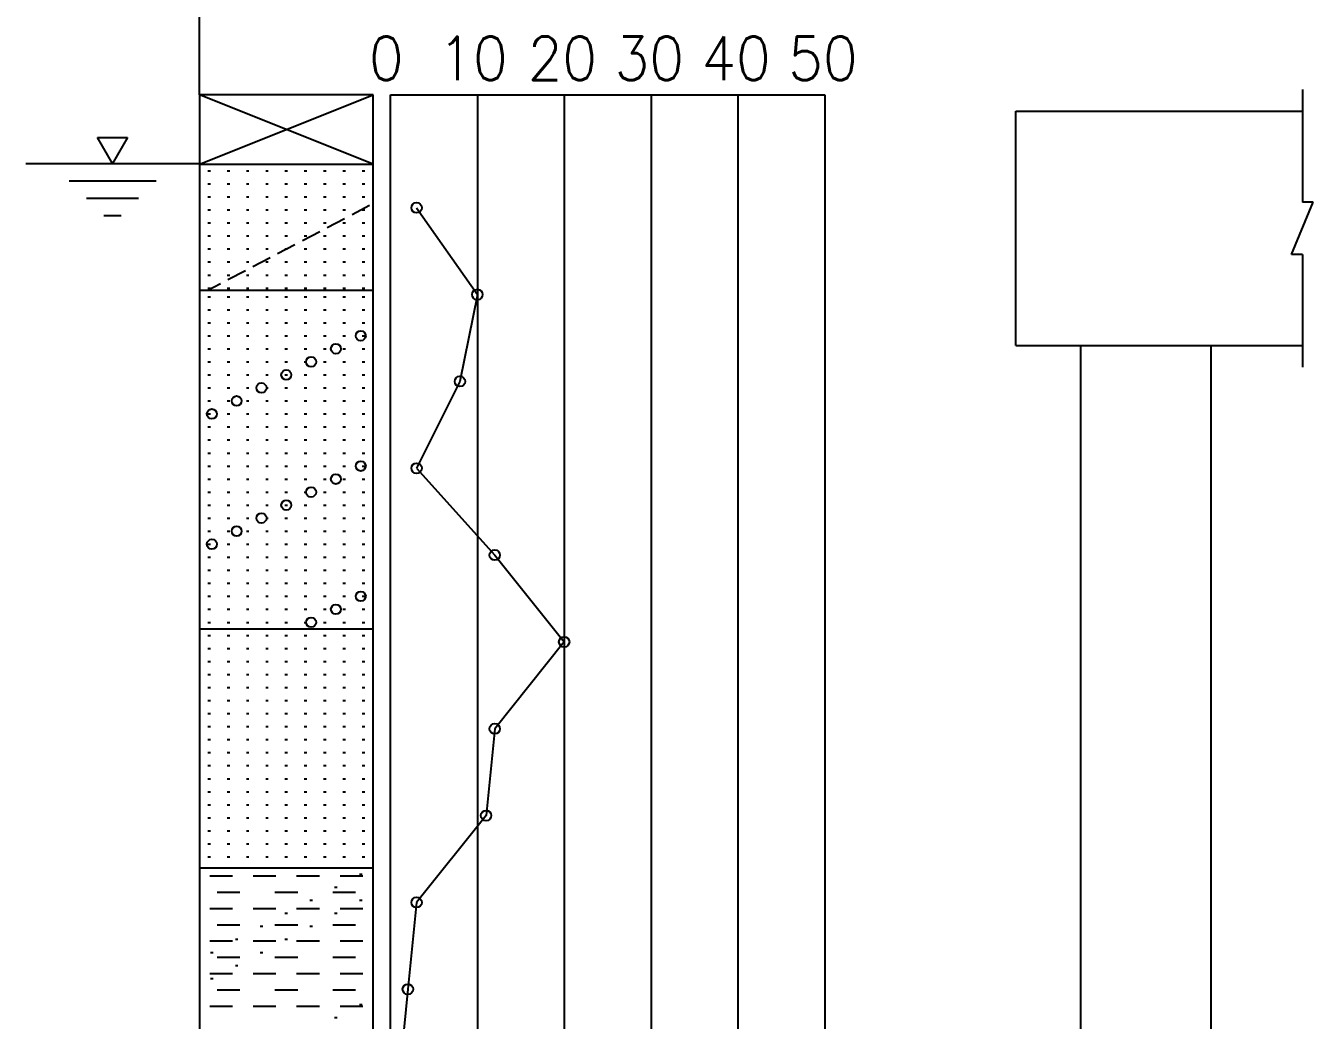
# Model space of a CAD drawing. Extents: x -39050 to 40050, y -28401 to 28401.
# Drawn here: x 27999 to 33929, y 10724 to 15305 of the extents above; entities that cross this region are included whole.
import ezdxf
from ezdxf.enums import TextEntityAlignment as Align

# ---------------------------------------------------------------- set-up
doc = ezdxf.new("R2010")
doc.units = 0
doc.header["$LTSCALE"] = 0.2
doc.header["$MEASUREMENT"] = 0
doc.layers.add('LAYER0048', color=7, linetype='Continuous')
doc.layers.add('LAYER0052', color=7, linetype='Continuous')
doc.styles.get("Standard").update_dxf_attribs({"font": 'romans.shx', "width": 0.8, "bigfont": 'bigfont.shx'})

# ---------------------------------------------------------------- blocks, each defined once
blk = doc.blocks.new('GROUP_7')
at = {"layer": 'LAYER0048', "color": 7, "linetype": 'Continuous'}
for p, q in [((33879.4, 15011.2), (33879.4, 14491.2)), ((33829.4, 14251.2), (33929.4, 14491.2)), ((33929.4, 14491.2), (33879.4, 14491.2)), ((33879.4, 14251.2), (33829.4, 14251.2)), ((33879.4, 14251.2), (33879.4, 13731.2))]:
    blk.add_line(p, q, dxfattribs=at)

msp = doc.modelspace()

# ---------------------------------------------------------------- linework, layer by layer
at = {"layer": 'LAYER0048', "color": 7, "linetype": 'Continuous'}
for p, q in [((32559.4, 13831.2), (32559.4, 14911.2)), ((32559.4, 14911.2), (33879.4, 14911.2)), ((32559.4, 13831.2), (33879.4, 13831.2)), ((32859.4, 31.2), (32859.4, 13831.2)), ((33459.4, 31.2), (33459.4, 13831.2))]:
    msp.add_line(p, q, dxfattribs=at)
at = {"layer": 'LAYER0052', "color": 2, "linetype": 'Continuous'}
for p, q in [((28799.4, 14986.4), (28799.4, 15786.4)), ((30079.4, 14986.4), (30079.4, -1585.6)), ((30479.4, 14986.4), (30479.4, -1585.6)), ((30879.4, 14986.4), (30879.4, -1585.6)), ((31279.4, 14986.4), (31279.4, -1585.6)), ((28330.1, 14790.4), (28468.7, 14790.4)), ((28399.4, 14670.4), (28330.1, 14790.4)), ((28468.7, 14790.4), (28399.4, 14670.4)), ((27999.4, 14670.4), (28799.4, 14670.4)), ((28199.4, 14590), (28599.4, 14590)), ((28279.4, 14510), (28519.4, 14510)), ((28359.4, 14430), (28439.4, 14430))]:
    msp.add_line(p, q, dxfattribs=at)
at = {"layer": 'LAYER0052', "color": 7, "linetype": 'Continuous'}
for p, q in [((29599.4, 14666.4), (28799.4, 14986.4)), ((28799.4, 14666.4), (29599.4, 14986.4)), ((28799.4, 14666.4), (29599.4, 14666.4)), ((28837.9, 14636.4), (28849.9, 14636.4)), ((28843.9, 14633.4), (28843.9, 14639.4)), ((28926.8, 14636.4), (28938.8, 14636.4)), ((28932.8, 14633.4), (28932.8, 14639.4)), ((29015.6, 14636.4), (29027.6, 14636.4)), ((29021.6, 14633.4), (29021.6, 14639.4)), ((29104.5, 14636.4), (29116.5, 14636.4)), ((29110.5, 14633.4), (29110.5, 14639.4)), ((29193.4, 14636.4), (29205.4, 14636.4)), ((29199.4, 14633.4), (29199.4, 14639.4)), ((29282.3, 14636.4), (29294.3, 14636.4)), ((29288.3, 14633.4), (29288.3, 14639.4)), ((29371.2, 14636.4), (29383.2, 14636.4)), ((29377.2, 14633.4), (29377.2, 14639.4)), ((29460.1, 14636.4), (29472.1, 14636.4)), ((29466.1, 14633.4), (29466.1, 14639.4)), ((29549, 14636.4), (29561, 14636.4)), ((29555, 14633.4), (29555, 14639.4)), ((28837.9, 14576.4), (28849.9, 14576.4)), ((28843.9, 14573.4), (28843.9, 14579.4)), ((28926.8, 14576.4), (28938.8, 14576.4)), ((28932.8, 14573.4), (28932.8, 14579.4)), ((29015.6, 14576.4), (29027.6, 14576.4)), ((29021.6, 14573.4), (29021.6, 14579.4)), ((29104.5, 14576.4), (29116.5, 14576.4)), ((29110.5, 14573.4), (29110.5, 14579.4)), ((29193.4, 14576.4), (29205.4, 14576.4)), ((29199.4, 14573.4), (29199.4, 14579.4)), ((29282.3, 14576.4), (29294.3, 14576.4)), ((29288.3, 14573.4), (29288.3, 14579.4)), ((29371.2, 14576.4), (29383.2, 14576.4)), ((29377.2, 14573.4), (29377.2, 14579.4)), ((29460.1, 14576.4), (29472.1, 14576.4)), ((29466.1, 14573.4), (29466.1, 14579.4)), ((29549, 14576.4), (29561, 14576.4)), ((29555, 14573.4), (29555, 14579.4)), ((28837.9, 14516.4), (28849.9, 14516.4)), ((28843.9, 14513.4), (28843.9, 14519.4)), ((28926.8, 14516.4), (28938.8, 14516.4)), ((28932.8, 14513.4), (28932.8, 14519.4)), ((29015.6, 14516.4), (29027.6, 14516.4)), ((29021.6, 14513.4), (29021.6, 14519.4)), ((29104.5, 14516.4), (29116.5, 14516.4)), ((29110.5, 14513.4), (29110.5, 14519.4)), ((29193.4, 14516.4), (29205.4, 14516.4)), ((29199.4, 14513.4), (29199.4, 14519.4)), ((29282.3, 14516.4), (29294.3, 14516.4)), ((29288.3, 14513.4), (29288.3, 14519.4)), ((29371.2, 14516.4), (29383.2, 14516.4)), ((29377.2, 14513.4), (29377.2, 14519.4)), ((29460.1, 14516.4), (29472.1, 14516.4)), ((29466.1, 14513.4), (29466.1, 14519.4)), ((29502.3, 14435.4), (29582.3, 14477.4)), ((29549, 14516.4), (29561, 14516.4)), ((29555, 14513.4), (29555, 14519.4)), ((28837.9, 14456.4), (28849.9, 14456.4)), ((28843.9, 14453.4), (28843.9, 14459.4)), ((28926.8, 14456.4), (28938.8, 14456.4)), ((28932.8, 14453.4), (28932.8, 14459.4)), ((29015.6, 14456.4), (29027.6, 14456.4)), ((29021.6, 14453.4), (29021.6, 14459.4)), ((29104.5, 14456.4), (29116.5, 14456.4)), ((29110.5, 14453.4), (29110.5, 14459.4)), ((29193.4, 14456.4), (29205.4, 14456.4)), ((29199.4, 14453.4), (29199.4, 14459.4)), ((29282.3, 14456.4), (29294.3, 14456.4)), ((29288.3, 14453.4), (29288.3, 14459.4)), ((29371.2, 14456.4), (29383.2, 14456.4)), ((29377.2, 14453.4), (29377.2, 14459.4)), ((29388, 14375.4), (29468, 14417.4)), ((29460.1, 14456.4), (29472.1, 14456.4)), ((29466.1, 14453.4), (29466.1, 14459.4)), ((29549, 14456.4), (29561, 14456.4)), ((29555, 14453.4), (29555, 14459.4)), ((28837.9, 14396.4), (28849.9, 14396.4)), ((28843.9, 14393.4), (28843.9, 14399.4)), ((28926.8, 14396.4), (28938.8, 14396.4)), ((28932.8, 14393.4), (28932.8, 14399.4)), ((29015.6, 14396.4), (29027.6, 14396.4)), ((29021.6, 14393.4), (29021.6, 14399.4)), ((29104.5, 14396.4), (29116.5, 14396.4)), ((29110.5, 14393.4), (29110.5, 14399.4)), ((29193.4, 14396.4), (29205.4, 14396.4)), ((29199.4, 14393.4), (29199.4, 14399.4)), ((29273.7, 14315.4), (29353.7, 14357.4)), ((29282.3, 14396.4), (29294.3, 14396.4)), ((29288.3, 14393.4), (29288.3, 14399.4)), ((29371.2, 14396.4), (29383.2, 14396.4)), ((29377.2, 14393.4), (29377.2, 14399.4)), ((29460.1, 14396.4), (29472.1, 14396.4)), ((29466.1, 14393.4), (29466.1, 14399.4)), ((29549, 14396.4), (29561, 14396.4)), ((29555, 14393.4), (29555, 14399.4)), ((28837.9, 14336.4), (28849.9, 14336.4)), ((28843.9, 14333.4), (28843.9, 14339.4)), ((28926.8, 14336.4), (28938.8, 14336.4)), ((28932.8, 14333.4), (28932.8, 14339.4)), ((29015.6, 14336.4), (29027.6, 14336.4)), ((29021.6, 14333.4), (29021.6, 14339.4)), ((29104.5, 14336.4), (29116.5, 14336.4)), ((29110.5, 14333.4), (29110.5, 14339.4)), ((29159.4, 14255.4), (29239.4, 14297.4)), ((29193.4, 14336.4), (29205.4, 14336.4)), ((29199.4, 14333.4), (29199.4, 14339.4)), ((29282.3, 14336.4), (29294.3, 14336.4)), ((29288.3, 14333.4), (29288.3, 14339.4)), ((29371.2, 14336.4), (29383.2, 14336.4)), ((29377.2, 14333.4), (29377.2, 14339.4)), ((29460.1, 14336.4), (29472.1, 14336.4)), ((29466.1, 14333.4), (29466.1, 14339.4)), ((29549, 14336.4), (29561, 14336.4)), ((29555, 14333.4), (29555, 14339.4)), ((28837.9, 14276.4), (28849.9, 14276.4)), ((28843.9, 14273.4), (28843.9, 14279.4)), ((28926.8, 14276.4), (28938.8, 14276.4)), ((28932.8, 14273.4), (28932.8, 14279.4)), ((29015.6, 14276.4), (29027.6, 14276.4)), ((29021.6, 14273.4), (29021.6, 14279.4)), ((29045.1, 14195.4), (29125.1, 14237.4)), ((29104.5, 14276.4), (29116.5, 14276.4)), ((29110.5, 14273.4), (29110.5, 14279.4)), ((29193.4, 14276.4), (29205.4, 14276.4)), ((29199.4, 14273.4), (29199.4, 14279.4)), ((29282.3, 14276.4), (29294.3, 14276.4)), ((29288.3, 14273.4), (29288.3, 14279.4)), ((29371.2, 14276.4), (29383.2, 14276.4)), ((29377.2, 14273.4), (29377.2, 14279.4)), ((29460.1, 14276.4), (29472.1, 14276.4)), ((29466.1, 14273.4), (29466.1, 14279.4)), ((29549, 14276.4), (29561, 14276.4)), ((29555, 14273.4), (29555, 14279.4)), ((28837.9, 14216.4), (28849.9, 14216.4)), ((28843.9, 14213.4), (28843.9, 14219.4)), ((28926.8, 14216.4), (28938.8, 14216.4)), ((28930.8, 14135.4), (29010.8, 14177.4)), ((28932.8, 14213.4), (28932.8, 14219.4)), ((29015.6, 14216.4), (29027.6, 14216.4)), ((29021.6, 14213.4), (29021.6, 14219.4)), ((29104.5, 14216.4), (29116.5, 14216.4)), ((29110.5, 14213.4), (29110.5, 14219.4)), ((29193.4, 14216.4), (29205.4, 14216.4)), ((29199.4, 14213.4), (29199.4, 14219.4)), ((29282.3, 14216.4), (29294.3, 14216.4)), ((29288.3, 14213.4), (29288.3, 14219.4)), ((29371.2, 14216.4), (29383.2, 14216.4)), ((29377.2, 14213.4), (29377.2, 14219.4)), ((29460.1, 14216.4), (29472.1, 14216.4)), ((29466.1, 14213.4), (29466.1, 14219.4)), ((29549, 14216.4), (29561, 14216.4)), ((29555, 14213.4), (29555, 14219.4)), ((28837.5, 14086.4), (28896.6, 14117.4)), ((28837.9, 14156.4), (28849.9, 14156.4)), ((28843.9, 14153.4), (28843.9, 14159.4)), ((28926.8, 14156.4), (28938.8, 14156.4)), ((28932.8, 14153.4), (28932.8, 14159.4)), ((29015.6, 14156.4), (29027.6, 14156.4)), ((29021.6, 14153.4), (29021.6, 14159.4)), ((29104.5, 14156.4), (29116.5, 14156.4)), ((29110.5, 14153.4), (29110.5, 14159.4)), ((29193.4, 14156.4), (29205.4, 14156.4)), ((29199.4, 14153.4), (29199.4, 14159.4)), ((29282.3, 14156.4), (29294.3, 14156.4)), ((29288.3, 14153.4), (29288.3, 14159.4)), ((29371.2, 14156.4), (29383.2, 14156.4)), ((29377.2, 14153.4), (29377.2, 14159.4)), ((29460.1, 14156.4), (29472.1, 14156.4)), ((29466.1, 14153.4), (29466.1, 14159.4)), ((29549, 14156.4), (29561, 14156.4)), ((29555, 14153.4), (29555, 14159.4)), ((28799.4, 14086.4), (29599.4, 14086.4)), ((28837.9, 14096.4), (28849.9, 14096.4)), ((28837.9, 14056.4), (28849.9, 14056.4)), ((28843.9, 14093.4), (28843.9, 14099.4)), ((28843.9, 14053.4), (28843.9, 14059.4)), ((28926.8, 14096.4), (28938.8, 14096.4)), ((28926.8, 14056.4), (28938.8, 14056.4)), ((28932.8, 14093.4), (28932.8, 14099.4)), ((28932.8, 14053.4), (28932.8, 14059.4)), ((29015.6, 14096.4), (29027.6, 14096.4)), ((29015.6, 14056.4), (29027.6, 14056.4)), ((29021.6, 14093.4), (29021.6, 14099.4)), ((29021.6, 14053.4), (29021.6, 14059.4)), ((29104.5, 14096.4), (29116.5, 14096.4)), ((29104.5, 14056.4), (29116.5, 14056.4)), ((29110.5, 14093.4), (29110.5, 14099.4)), ((29110.5, 14053.4), (29110.5, 14059.4)), ((29193.4, 14096.4), (29205.4, 14096.4)), ((29193.4, 14056.4), (29205.4, 14056.4)), ((29199.4, 14093.4), (29199.4, 14099.4)), ((29199.4, 14053.4), (29199.4, 14059.4)), ((29282.3, 14096.4), (29294.3, 14096.4)), ((29282.3, 14056.4), (29294.3, 14056.4)), ((29288.3, 14093.4), (29288.3, 14099.4)), ((29288.3, 14053.4), (29288.3, 14059.4)), ((29371.2, 14096.4), (29383.2, 14096.4)), ((29371.2, 14056.4), (29383.2, 14056.4)), ((29377.2, 14093.4), (29377.2, 14099.4)), ((29377.2, 14053.4), (29377.2, 14059.4)), ((29460.1, 14096.4), (29472.1, 14096.4)), ((29460.1, 14056.4), (29472.1, 14056.4)), ((29466.1, 14093.4), (29466.1, 14099.4)), ((29466.1, 14053.4), (29466.1, 14059.4)), ((29549, 14096.4), (29561, 14096.4)), ((29549, 14056.4), (29561, 14056.4)), ((29555, 14093.4), (29555, 14099.4)), ((29555, 14053.4), (29555, 14059.4)), ((28837.9, 13996.4), (28849.9, 13996.4)), ((28843.9, 13993.4), (28843.9, 13999.4)), ((28926.8, 13996.4), (28938.8, 13996.4)), ((28932.8, 13993.4), (28932.8, 13999.4)), ((29015.6, 13996.4), (29027.6, 13996.4)), ((29021.6, 13993.4), (29021.6, 13999.4)), ((29104.5, 13996.4), (29116.5, 13996.4)), ((29110.5, 13993.4), (29110.5, 13999.4)), ((29193.4, 13996.4), (29205.4, 13996.4)), ((29199.4, 13993.4), (29199.4, 13999.4)), ((29282.3, 13996.4), (29294.3, 13996.4)), ((29288.3, 13993.4), (29288.3, 13999.4)), ((29371.2, 13996.4), (29383.2, 13996.4)), ((29377.2, 13993.4), (29377.2, 13999.4)), ((29460.1, 13996.4), (29472.1, 13996.4)), ((29466.1, 13993.4), (29466.1, 13999.4)), ((29549, 13996.4), (29561, 13996.4)), ((29555, 13993.4), (29555, 13999.4)), ((28837.9, 13936.4), (28849.9, 13936.4)), ((28843.9, 13933.4), (28843.9, 13939.4)), ((28926.8, 13936.4), (28938.8, 13936.4)), ((28932.8, 13933.4), (28932.8, 13939.4)), ((29015.6, 13936.4), (29027.6, 13936.4)), ((29021.6, 13933.4), (29021.6, 13939.4)), ((29104.5, 13936.4), (29116.5, 13936.4)), ((29110.5, 13933.4), (29110.5, 13939.4)), ((29193.4, 13936.4), (29205.4, 13936.4)), ((29199.4, 13933.4), (29199.4, 13939.4)), ((29282.3, 13936.4), (29294.3, 13936.4)), ((29288.3, 13933.4), (29288.3, 13939.4)), ((29371.2, 13936.4), (29383.2, 13936.4)), ((29377.2, 13933.4), (29377.2, 13939.4)), ((29460.1, 13936.4), (29472.1, 13936.4)), ((29466.1, 13933.4), (29466.1, 13939.4)), ((29549, 13936.4), (29561, 13936.4)), ((29555, 13933.4), (29555, 13939.4)), ((28837.9, 13876.4), (28849.9, 13876.4)), ((28843.9, 13873.4), (28843.9, 13879.4)), ((28926.8, 13876.4), (28938.8, 13876.4)), ((28932.8, 13873.4), (28932.8, 13879.4)), ((29015.6, 13876.4), (29027.6, 13876.4)), ((29021.6, 13873.4), (29021.6, 13879.4)), ((29104.5, 13876.4), (29116.5, 13876.4)), ((29110.5, 13873.4), (29110.5, 13879.4)), ((29193.4, 13876.4), (29205.4, 13876.4)), ((29199.4, 13873.4), (29199.4, 13879.4)), ((29282.3, 13876.4), (29294.3, 13876.4)), ((29288.3, 13873.4), (29288.3, 13879.4)), ((29371.2, 13876.4), (29383.2, 13876.4)), ((29377.2, 13873.4), (29377.2, 13879.4)), ((29460.1, 13876.4), (29472.1, 13876.4)), ((29466.1, 13873.4), (29466.1, 13879.4)), ((29549, 13876.4), (29561, 13876.4)), ((29555, 13873.4), (29555, 13879.4)), ((28843.9, 13813.4), (28843.9, 13819.4)), ((28932.8, 13813.4), (28932.8, 13819.4)), ((29021.6, 13813.4), (29021.6, 13819.4)), ((29110.5, 13813.4), (29110.5, 13819.4)), ((29199.4, 13813.4), (29199.4, 13819.4)), ((29288.3, 13813.4), (29288.3, 13819.4)), ((29377.2, 13813.4), (29377.2, 13819.4)), ((29466.1, 13813.4), (29466.1, 13819.4)), ((29555, 13813.4), (29555, 13819.4)), ((28837.9, 13816.4), (28849.9, 13816.4)), ((28843.9, 13753.4), (28843.9, 13759.4)), ((28926.8, 13816.4), (28938.8, 13816.4)), ((28932.8, 13753.4), (28932.8, 13759.4)), ((29015.6, 13816.4), (29027.6, 13816.4)), ((29021.6, 13753.4), (29021.6, 13759.4)), ((29104.5, 13816.4), (29116.5, 13816.4)), ((29110.5, 13753.4), (29110.5, 13759.4)), ((29193.4, 13816.4), (29205.4, 13816.4)), ((29199.4, 13753.4), (29199.4, 13759.4)), ((29282.3, 13816.4), (29294.3, 13816.4)), ((29288.3, 13753.4), (29288.3, 13759.4)), ((29371.2, 13816.4), (29383.2, 13816.4)), ((29377.2, 13753.4), (29377.2, 13759.4)), ((29460.1, 13816.4), (29472.1, 13816.4)), ((29466.1, 13753.4), (29466.1, 13759.4)), ((29549, 13816.4), (29561, 13816.4)), ((29555, 13753.4), (29555, 13759.4)), ((28837.9, 13756.4), (28849.9, 13756.4)), ((28843.9, 13693.4), (28843.9, 13699.4)), ((28926.8, 13756.4), (28938.8, 13756.4)), ((28932.8, 13693.4), (28932.8, 13699.4)), ((29015.6, 13756.4), (29027.6, 13756.4)), ((29021.6, 13693.4), (29021.6, 13699.4)), ((29104.5, 13756.4), (29116.5, 13756.4)), ((29110.5, 13693.4), (29110.5, 13699.4)), ((29193.4, 13756.4), (29205.4, 13756.4)), ((29199.4, 13693.4), (29199.4, 13699.4)), ((29282.3, 13756.4), (29294.3, 13756.4)), ((29288.3, 13693.4), (29288.3, 13699.4)), ((29371.2, 13756.4), (29383.2, 13756.4)), ((29377.2, 13693.4), (29377.2, 13699.4)), ((29460.1, 13756.4), (29472.1, 13756.4)), ((29466.1, 13693.4), (29466.1, 13699.4)), ((29549, 13756.4), (29561, 13756.4)), ((29555, 13693.4), (29555, 13699.4)), ((28837.9, 13696.4), (28849.9, 13696.4)), ((28843.9, 13633.4), (28843.9, 13639.4)), ((28926.8, 13696.4), (28938.8, 13696.4)), ((28932.8, 13633.4), (28932.8, 13639.4)), ((29015.6, 13696.4), (29027.6, 13696.4)), ((29021.6, 13633.4), (29021.6, 13639.4)), ((29104.5, 13696.4), (29116.5, 13696.4)), ((29110.5, 13633.4), (29110.5, 13639.4)), ((29193.4, 13696.4), (29205.4, 13696.4)), ((29199.4, 13633.4), (29199.4, 13639.4)), ((29282.3, 13696.4), (29294.3, 13696.4)), ((29288.3, 13633.4), (29288.3, 13639.4)), ((29371.2, 13696.4), (29383.2, 13696.4)), ((29377.2, 13633.4), (29377.2, 13639.4)), ((29460.1, 13696.4), (29472.1, 13696.4)), ((29466.1, 13633.4), (29466.1, 13639.4)), ((29549, 13696.4), (29561, 13696.4)), ((29555, 13633.4), (29555, 13639.4)), ((28837.9, 13636.4), (28849.9, 13636.4)), ((28926.8, 13636.4), (28938.8, 13636.4)), ((29015.6, 13636.4), (29027.6, 13636.4)), ((29104.5, 13636.4), (29116.5, 13636.4)), ((29193.4, 13636.4), (29205.4, 13636.4)), ((29282.3, 13636.4), (29294.3, 13636.4)), ((29371.2, 13636.4), (29383.2, 13636.4)), ((29460.1, 13636.4), (29472.1, 13636.4)), ((29549, 13636.4), (29561, 13636.4)), ((28837.9, 13576.4), (28849.9, 13576.4)), ((28843.9, 13573.4), (28843.9, 13579.4)), ((28926.8, 13576.4), (28938.8, 13576.4)), ((28932.8, 13573.4), (28932.8, 13579.4)), ((29015.6, 13576.4), (29027.6, 13576.4)), ((29021.6, 13573.4), (29021.6, 13579.4)), ((29104.5, 13576.4), (29116.5, 13576.4)), ((29110.5, 13573.4), (29110.5, 13579.4)), ((29193.4, 13576.4), (29205.4, 13576.4)), ((29199.4, 13573.4), (29199.4, 13579.4)), ((29282.3, 13576.4), (29294.3, 13576.4)), ((29288.3, 13573.4), (29288.3, 13579.4)), ((29371.2, 13576.4), (29383.2, 13576.4)), ((29377.2, 13573.4), (29377.2, 13579.4)), ((29460.1, 13576.4), (29472.1, 13576.4)), ((29466.1, 13573.4), (29466.1, 13579.4)), ((29549, 13576.4), (29561, 13576.4)), ((29555, 13573.4), (29555, 13579.4)), ((28837.9, 13516.4), (28849.9, 13516.4)), ((28843.9, 13513.4), (28843.9, 13519.4)), ((28926.8, 13516.4), (28938.8, 13516.4)), ((28932.8, 13513.4), (28932.8, 13519.4)), ((29015.6, 13516.4), (29027.6, 13516.4)), ((29021.6, 13513.4), (29021.6, 13519.4)), ((29104.5, 13516.4), (29116.5, 13516.4)), ((29110.5, 13513.4), (29110.5, 13519.4)), ((29193.4, 13516.4), (29205.4, 13516.4)), ((29199.4, 13513.4), (29199.4, 13519.4)), ((29282.3, 13516.4), (29294.3, 13516.4)), ((29288.3, 13513.4), (29288.3, 13519.4)), ((29371.2, 13516.4), (29383.2, 13516.4)), ((29377.2, 13513.4), (29377.2, 13519.4)), ((29460.1, 13516.4), (29472.1, 13516.4)), ((29466.1, 13513.4), (29466.1, 13519.4)), ((29549, 13516.4), (29561, 13516.4)), ((29555, 13513.4), (29555, 13519.4)), ((28837.9, 13456.4), (28849.9, 13456.4)), ((28843.9, 13453.4), (28843.9, 13459.4)), ((28926.8, 13456.4), (28938.8, 13456.4)), ((28932.8, 13453.4), (28932.8, 13459.4)), ((29015.6, 13456.4), (29027.6, 13456.4)), ((29021.6, 13453.4), (29021.6, 13459.4)), ((29104.5, 13456.4), (29116.5, 13456.4)), ((29110.5, 13453.4), (29110.5, 13459.4)), ((29193.4, 13456.4), (29205.4, 13456.4)), ((29199.4, 13453.4), (29199.4, 13459.4)), ((29282.3, 13456.4), (29294.3, 13456.4)), ((29288.3, 13453.4), (29288.3, 13459.4)), ((29371.2, 13456.4), (29383.2, 13456.4)), ((29377.2, 13453.4), (29377.2, 13459.4)), ((29460.1, 13456.4), (29472.1, 13456.4)), ((29466.1, 13453.4), (29466.1, 13459.4)), ((29549, 13456.4), (29561, 13456.4)), ((29555, 13453.4), (29555, 13459.4)), ((28837.9, 13396.4), (28849.9, 13396.4)), ((28843.9, 13393.4), (28843.9, 13399.4)), ((28926.8, 13396.4), (28938.8, 13396.4)), ((28932.8, 13393.4), (28932.8, 13399.4)), ((29015.6, 13396.4), (29027.6, 13396.4)), ((29021.6, 13393.4), (29021.6, 13399.4)), ((29104.5, 13396.4), (29116.5, 13396.4)), ((29110.5, 13393.4), (29110.5, 13399.4)), ((29193.4, 13396.4), (29205.4, 13396.4)), ((29199.4, 13393.4), (29199.4, 13399.4)), ((29282.3, 13396.4), (29294.3, 13396.4)), ((29288.3, 13393.4), (29288.3, 13399.4)), ((29371.2, 13396.4), (29383.2, 13396.4)), ((29377.2, 13393.4), (29377.2, 13399.4)), ((29460.1, 13396.4), (29472.1, 13396.4)), ((29466.1, 13393.4), (29466.1, 13399.4)), ((29549, 13396.4), (29561, 13396.4)), ((29555, 13393.4), (29555, 13399.4)), ((28837.9, 13336.4), (28849.9, 13336.4)), ((28843.9, 13333.4), (28843.9, 13339.4)), ((28926.8, 13336.4), (28938.8, 13336.4)), ((28932.8, 13333.4), (28932.8, 13339.4)), ((29015.6, 13336.4), (29027.6, 13336.4)), ((29021.6, 13333.4), (29021.6, 13339.4)), ((29104.5, 13336.4), (29116.5, 13336.4)), ((29110.5, 13333.4), (29110.5, 13339.4)), ((29193.4, 13336.4), (29205.4, 13336.4)), ((29199.4, 13333.4), (29199.4, 13339.4)), ((29282.3, 13336.4), (29294.3, 13336.4)), ((29288.3, 13333.4), (29288.3, 13339.4)), ((29371.2, 13336.4), (29383.2, 13336.4)), ((29377.2, 13333.4), (29377.2, 13339.4)), ((29460.1, 13336.4), (29472.1, 13336.4)), ((29466.1, 13333.4), (29466.1, 13339.4)), ((29549, 13336.4), (29561, 13336.4)), ((29555, 13333.4), (29555, 13339.4)), ((28837.9, 13276.4), (28849.9, 13276.4)), ((28843.9, 13273.4), (28843.9, 13279.4)), ((28926.8, 13276.4), (28938.8, 13276.4)), ((28932.8, 13273.4), (28932.8, 13279.4)), ((29015.6, 13276.4), (29027.6, 13276.4)), ((29021.6, 13273.4), (29021.6, 13279.4)), ((29104.5, 13276.4), (29116.5, 13276.4)), ((29110.5, 13273.4), (29110.5, 13279.4)), ((29193.4, 13276.4), (29205.4, 13276.4)), ((29199.4, 13273.4), (29199.4, 13279.4)), ((29282.3, 13276.4), (29294.3, 13276.4)), ((29288.3, 13273.4), (29288.3, 13279.4)), ((29371.2, 13276.4), (29383.2, 13276.4)), ((29377.2, 13273.4), (29377.2, 13279.4)), ((29460.1, 13276.4), (29472.1, 13276.4)), ((29466.1, 13273.4), (29466.1, 13279.4)), ((29549, 13276.4), (29561, 13276.4)), ((29555, 13273.4), (29555, 13279.4)), ((28837.9, 13216.4), (28849.9, 13216.4)), ((28843.9, 13213.4), (28843.9, 13219.4)), ((28926.8, 13216.4), (28938.8, 13216.4)), ((28932.8, 13213.4), (28932.8, 13219.4)), ((29015.6, 13216.4), (29027.6, 13216.4)), ((29021.6, 13213.4), (29021.6, 13219.4)), ((29104.5, 13216.4), (29116.5, 13216.4)), ((29110.5, 13213.4), (29110.5, 13219.4)), ((29193.4, 13216.4), (29205.4, 13216.4)), ((29199.4, 13213.4), (29199.4, 13219.4)), ((29282.3, 13216.4), (29294.3, 13216.4)), ((29288.3, 13213.4), (29288.3, 13219.4)), ((29371.2, 13216.4), (29383.2, 13216.4)), ((29377.2, 13213.4), (29377.2, 13219.4)), ((29460.1, 13216.4), (29472.1, 13216.4)), ((29466.1, 13213.4), (29466.1, 13219.4)), ((29549, 13216.4), (29561, 13216.4)), ((29555, 13213.4), (29555, 13219.4)), ((28837.9, 13156.4), (28849.9, 13156.4)), ((28843.9, 13153.4), (28843.9, 13159.4)), ((28926.8, 13156.4), (28938.8, 13156.4)), ((28932.8, 13153.4), (28932.8, 13159.4)), ((29015.6, 13156.4), (29027.6, 13156.4)), ((29021.6, 13153.4), (29021.6, 13159.4)), ((29104.5, 13156.4), (29116.5, 13156.4)), ((29110.5, 13153.4), (29110.5, 13159.4)), ((29193.4, 13156.4), (29205.4, 13156.4)), ((29199.4, 13153.4), (29199.4, 13159.4)), ((29282.3, 13156.4), (29294.3, 13156.4)), ((29288.3, 13153.4), (29288.3, 13159.4)), ((29371.2, 13156.4), (29383.2, 13156.4)), ((29377.2, 13153.4), (29377.2, 13159.4)), ((29460.1, 13156.4), (29472.1, 13156.4)), ((29466.1, 13153.4), (29466.1, 13159.4)), ((29549, 13156.4), (29561, 13156.4)), ((29555, 13153.4), (29555, 13159.4)), ((28837.9, 13096.4), (28849.9, 13096.4)), ((28843.9, 13093.4), (28843.9, 13099.4)), ((28926.8, 13096.4), (28938.8, 13096.4)), ((28932.8, 13093.4), (28932.8, 13099.4)), ((29015.6, 13096.4), (29027.6, 13096.4)), ((29021.6, 13093.4), (29021.6, 13099.4)), ((29104.5, 13096.4), (29116.5, 13096.4)), ((29110.5, 13093.4), (29110.5, 13099.4)), ((29193.4, 13096.4), (29205.4, 13096.4)), ((29199.4, 13093.4), (29199.4, 13099.4)), ((29282.3, 13096.4), (29294.3, 13096.4)), ((29288.3, 13093.4), (29288.3, 13099.4)), ((29371.2, 13096.4), (29383.2, 13096.4)), ((29377.2, 13093.4), (29377.2, 13099.4)), ((29460.1, 13096.4), (29472.1, 13096.4)), ((29466.1, 13093.4), (29466.1, 13099.4)), ((29549, 13096.4), (29561, 13096.4)), ((29555, 13093.4), (29555, 13099.4)), ((28837.9, 13036.4), (28849.9, 13036.4)), ((28843.9, 13033.4), (28843.9, 13039.4)), ((28926.8, 13036.4), (28938.8, 13036.4)), ((28932.8, 13033.4), (28932.8, 13039.4)), ((29015.6, 13036.4), (29027.6, 13036.4)), ((29021.6, 13033.4), (29021.6, 13039.4)), ((29104.5, 13036.4), (29116.5, 13036.4)), ((29110.5, 13033.4), (29110.5, 13039.4)), ((29193.4, 13036.4), (29205.4, 13036.4)), ((29199.4, 13033.4), (29199.4, 13039.4)), ((29282.3, 13036.4), (29294.3, 13036.4)), ((29288.3, 13033.4), (29288.3, 13039.4)), ((29371.2, 13036.4), (29383.2, 13036.4)), ((29377.2, 13033.4), (29377.2, 13039.4)), ((29460.1, 13036.4), (29472.1, 13036.4)), ((29466.1, 13033.4), (29466.1, 13039.4)), ((29549, 13036.4), (29561, 13036.4)), ((29555, 13033.4), (29555, 13039.4)), ((28837.9, 12976.4), (28849.9, 12976.4)), ((28843.9, 12973.4), (28843.9, 12979.4)), ((28926.8, 12976.4), (28938.8, 12976.4)), ((28932.8, 12973.4), (28932.8, 12979.4)), ((29015.6, 12976.4), (29027.6, 12976.4)), ((29021.6, 12973.4), (29021.6, 12979.4)), ((29104.5, 12976.4), (29116.5, 12976.4)), ((29110.5, 12973.4), (29110.5, 12979.4)), ((29193.4, 12976.4), (29205.4, 12976.4)), ((29199.4, 12973.4), (29199.4, 12979.4)), ((29282.3, 12976.4), (29294.3, 12976.4)), ((29288.3, 12973.4), (29288.3, 12979.4)), ((29371.2, 12976.4), (29383.2, 12976.4)), ((29377.2, 12973.4), (29377.2, 12979.4)), ((29460.1, 12976.4), (29472.1, 12976.4)), ((29466.1, 12973.4), (29466.1, 12979.4)), ((29549, 12976.4), (29561, 12976.4)), ((29555, 12973.4), (29555, 12979.4)), ((28837.9, 12916.4), (28849.9, 12916.4)), ((28843.9, 12913.4), (28843.9, 12919.4)), ((28926.8, 12916.4), (28938.8, 12916.4)), ((28932.8, 12913.4), (28932.8, 12919.4)), ((29015.6, 12916.4), (29027.6, 12916.4)), ((29021.6, 12913.4), (29021.6, 12919.4)), ((29104.5, 12916.4), (29116.5, 12916.4)), ((29110.5, 12913.4), (29110.5, 12919.4)), ((29193.4, 12916.4), (29205.4, 12916.4)), ((29199.4, 12913.4), (29199.4, 12919.4)), ((29282.3, 12916.4), (29294.3, 12916.4)), ((29288.3, 12913.4), (29288.3, 12919.4)), ((29371.2, 12916.4), (29383.2, 12916.4)), ((29377.2, 12913.4), (29377.2, 12919.4)), ((29460.1, 12916.4), (29472.1, 12916.4)), ((29466.1, 12913.4), (29466.1, 12919.4)), ((29549, 12916.4), (29561, 12916.4)), ((29555, 12913.4), (29555, 12919.4)), ((28837.9, 12856.4), (28849.9, 12856.4)), ((28843.9, 12853.4), (28843.9, 12859.4)), ((28926.8, 12856.4), (28938.8, 12856.4)), ((28932.8, 12853.4), (28932.8, 12859.4)), ((29015.6, 12856.4), (29027.6, 12856.4)), ((29021.6, 12853.4), (29021.6, 12859.4)), ((29104.5, 12856.4), (29116.5, 12856.4)), ((29110.5, 12853.4), (29110.5, 12859.4)), ((29193.4, 12856.4), (29205.4, 12856.4)), ((29199.4, 12853.4), (29199.4, 12859.4)), ((29282.3, 12856.4), (29294.3, 12856.4)), ((29288.3, 12853.4), (29288.3, 12859.4)), ((29371.2, 12856.4), (29383.2, 12856.4)), ((29377.2, 12853.4), (29377.2, 12859.4)), ((29460.1, 12856.4), (29472.1, 12856.4)), ((29466.1, 12853.4), (29466.1, 12859.4)), ((29549, 12856.4), (29561, 12856.4)), ((29555, 12853.4), (29555, 12859.4)), ((28837.9, 12796.4), (28849.9, 12796.4)), ((28843.9, 12793.4), (28843.9, 12799.4)), ((28926.8, 12796.4), (28938.8, 12796.4)), ((28932.8, 12793.4), (28932.8, 12799.4)), ((29015.6, 12796.4), (29027.6, 12796.4)), ((29021.6, 12793.4), (29021.6, 12799.4)), ((29104.5, 12796.4), (29116.5, 12796.4)), ((29110.5, 12793.4), (29110.5, 12799.4)), ((29193.4, 12796.4), (29205.4, 12796.4)), ((29199.4, 12793.4), (29199.4, 12799.4)), ((29282.3, 12796.4), (29294.3, 12796.4)), ((29288.3, 12793.4), (29288.3, 12799.4)), ((29371.2, 12796.4), (29383.2, 12796.4)), ((29377.2, 12793.4), (29377.2, 12799.4)), ((29460.1, 12796.4), (29472.1, 12796.4)), ((29466.1, 12793.4), (29466.1, 12799.4)), ((29549, 12796.4), (29561, 12796.4)), ((29555, 12793.4), (29555, 12799.4)), ((28837.9, 12736.4), (28849.9, 12736.4)), ((28843.9, 12733.4), (28843.9, 12739.4)), ((28926.8, 12736.4), (28938.8, 12736.4)), ((28932.8, 12733.4), (28932.8, 12739.4)), ((29015.6, 12736.4), (29027.6, 12736.4)), ((29021.6, 12733.4), (29021.6, 12739.4)), ((29104.5, 12736.4), (29116.5, 12736.4)), ((29110.5, 12733.4), (29110.5, 12739.4)), ((29193.4, 12736.4), (29205.4, 12736.4)), ((29199.4, 12733.4), (29199.4, 12739.4)), ((29282.3, 12736.4), (29294.3, 12736.4)), ((29288.3, 12733.4), (29288.3, 12739.4)), ((29371.2, 12736.4), (29383.2, 12736.4)), ((29377.2, 12733.4), (29377.2, 12739.4)), ((29460.1, 12736.4), (29472.1, 12736.4)), ((29466.1, 12733.4), (29466.1, 12739.4)), ((29549, 12736.4), (29561, 12736.4)), ((29555, 12733.4), (29555, 12739.4)), ((28837.9, 12676.4), (28849.9, 12676.4)), ((28843.9, 12673.4), (28843.9, 12679.4)), ((28926.8, 12676.4), (28938.8, 12676.4)), ((28932.8, 12673.4), (28932.8, 12679.4)), ((29015.6, 12676.4), (29027.6, 12676.4)), ((29021.6, 12673.4), (29021.6, 12679.4)), ((29104.5, 12676.4), (29116.5, 12676.4)), ((29110.5, 12673.4), (29110.5, 12679.4)), ((29193.4, 12676.4), (29205.4, 12676.4)), ((29199.4, 12673.4), (29199.4, 12679.4)), ((29282.3, 12676.4), (29294.3, 12676.4)), ((29288.3, 12673.4), (29288.3, 12679.4)), ((29371.2, 12676.4), (29383.2, 12676.4)), ((29377.2, 12673.4), (29377.2, 12679.4)), ((29460.1, 12676.4), (29472.1, 12676.4)), ((29466.1, 12673.4), (29466.1, 12679.4)), ((29549, 12676.4), (29561, 12676.4)), ((29555, 12673.4), (29555, 12679.4)), ((28837.9, 12616.4), (28849.9, 12616.4)), ((28843.9, 12613.4), (28843.9, 12619.4)), ((28926.8, 12616.4), (28938.8, 12616.4)), ((28932.8, 12613.4), (28932.8, 12619.4)), ((29015.6, 12616.4), (29027.6, 12616.4)), ((29021.6, 12613.4), (29021.6, 12619.4)), ((29104.5, 12616.4), (29116.5, 12616.4)), ((29110.5, 12613.4), (29110.5, 12619.4)), ((29193.4, 12616.4), (29205.4, 12616.4)), ((29199.4, 12613.4), (29199.4, 12619.4)), ((29282.3, 12616.4), (29294.3, 12616.4)), ((29288.3, 12613.4), (29288.3, 12619.4)), ((29371.2, 12616.4), (29383.2, 12616.4)), ((29377.2, 12613.4), (29377.2, 12619.4)), ((29460.1, 12616.4), (29472.1, 12616.4)), ((29466.1, 12613.4), (29466.1, 12619.4)), ((29549, 12616.4), (29561, 12616.4)), ((29555, 12613.4), (29555, 12619.4)), ((28799.4, 12526.4), (29599.4, 12526.4)), ((28837.9, 12556.4), (28849.9, 12556.4)), ((28843.9, 12553.4), (28843.9, 12559.4)), ((28926.8, 12556.4), (28938.8, 12556.4)), ((28932.8, 12553.4), (28932.8, 12559.4)), ((29015.6, 12556.4), (29027.6, 12556.4)), ((29021.6, 12553.4), (29021.6, 12559.4)), ((29104.5, 12556.4), (29116.5, 12556.4)), ((29110.5, 12553.4), (29110.5, 12559.4)), ((29193.4, 12556.4), (29205.4, 12556.4)), ((29199.4, 12553.4), (29199.4, 12559.4)), ((29282.3, 12556.4), (29294.3, 12556.4)), ((29288.3, 12553.4), (29288.3, 12559.4)), ((29371.2, 12556.4), (29383.2, 12556.4)), ((29377.2, 12553.4), (29377.2, 12559.4)), ((29460.1, 12556.4), (29472.1, 12556.4)), ((29466.1, 12553.4), (29466.1, 12559.4)), ((29549, 12556.4), (29561, 12556.4)), ((29555, 12553.4), (29555, 12559.4)), ((28837.9, 12496.4), (28849.9, 12496.4)), ((28843.9, 12493.4), (28843.9, 12499.4)), ((28926.8, 12496.4), (28938.8, 12496.4)), ((28932.8, 12493.4), (28932.8, 12499.4)), ((29015.6, 12496.4), (29027.6, 12496.4)), ((29021.6, 12493.4), (29021.6, 12499.4)), ((29104.5, 12496.4), (29116.5, 12496.4)), ((29110.5, 12493.4), (29110.5, 12499.4)), ((29193.4, 12496.4), (29205.4, 12496.4)), ((29199.4, 12493.4), (29199.4, 12499.4)), ((29282.3, 12496.4), (29294.3, 12496.4)), ((29288.3, 12493.4), (29288.3, 12499.4)), ((29371.2, 12496.4), (29383.2, 12496.4)), ((29377.2, 12493.4), (29377.2, 12499.4)), ((29460.1, 12496.4), (29472.1, 12496.4)), ((29466.1, 12493.4), (29466.1, 12499.4)), ((29549, 12496.4), (29561, 12496.4)), ((29555, 12493.4), (29555, 12499.4)), ((28837.9, 12436.4), (28849.9, 12436.4)), ((28843.9, 12433.4), (28843.9, 12439.4)), ((28926.8, 12436.4), (28938.8, 12436.4)), ((28932.8, 12433.4), (28932.8, 12439.4)), ((29015.6, 12436.4), (29027.6, 12436.4)), ((29021.6, 12433.4), (29021.6, 12439.4)), ((29104.5, 12436.4), (29116.5, 12436.4)), ((29110.5, 12433.4), (29110.5, 12439.4)), ((29193.4, 12436.4), (29205.4, 12436.4)), ((29199.4, 12433.4), (29199.4, 12439.4)), ((29282.3, 12436.4), (29294.3, 12436.4)), ((29288.3, 12433.4), (29288.3, 12439.4)), ((29371.2, 12436.4), (29383.2, 12436.4)), ((29377.2, 12433.4), (29377.2, 12439.4)), ((29460.1, 12436.4), (29472.1, 12436.4)), ((29466.1, 12433.4), (29466.1, 12439.4)), ((29549, 12436.4), (29561, 12436.4)), ((29555, 12433.4), (29555, 12439.4)), ((28837.9, 12376.4), (28849.9, 12376.4)), ((28843.9, 12373.4), (28843.9, 12379.4)), ((28926.8, 12376.4), (28938.8, 12376.4)), ((28932.8, 12373.4), (28932.8, 12379.4)), ((29015.6, 12376.4), (29027.6, 12376.4)), ((29021.6, 12373.4), (29021.6, 12379.4)), ((29104.5, 12376.4), (29116.5, 12376.4)), ((29110.5, 12373.4), (29110.5, 12379.4)), ((29193.4, 12376.4), (29205.4, 12376.4)), ((29199.4, 12373.4), (29199.4, 12379.4)), ((29282.3, 12376.4), (29294.3, 12376.4)), ((29288.3, 12373.4), (29288.3, 12379.4)), ((29371.2, 12376.4), (29383.2, 12376.4)), ((29377.2, 12373.4), (29377.2, 12379.4)), ((29460.1, 12376.4), (29472.1, 12376.4)), ((29466.1, 12373.4), (29466.1, 12379.4)), ((29549, 12376.4), (29561, 12376.4)), ((29555, 12373.4), (29555, 12379.4)), ((28837.9, 12316.4), (28849.9, 12316.4)), ((28843.9, 12313.4), (28843.9, 12319.4)), ((28926.8, 12316.4), (28938.8, 12316.4)), ((28932.8, 12313.4), (28932.8, 12319.4)), ((29015.6, 12316.4), (29027.6, 12316.4)), ((29021.6, 12313.4), (29021.6, 12319.4)), ((29104.5, 12316.4), (29116.5, 12316.4)), ((29110.5, 12313.4), (29110.5, 12319.4)), ((29193.4, 12316.4), (29205.4, 12316.4)), ((29199.4, 12313.4), (29199.4, 12319.4)), ((29282.3, 12316.4), (29294.3, 12316.4)), ((29288.3, 12313.4), (29288.3, 12319.4)), ((29371.2, 12316.4), (29383.2, 12316.4)), ((29377.2, 12313.4), (29377.2, 12319.4)), ((29460.1, 12316.4), (29472.1, 12316.4)), ((29466.1, 12313.4), (29466.1, 12319.4)), ((29549, 12316.4), (29561, 12316.4)), ((29555, 12313.4), (29555, 12319.4)), ((28837.9, 12256.4), (28849.9, 12256.4)), ((28843.9, 12253.4), (28843.9, 12259.4)), ((28926.8, 12256.4), (28938.8, 12256.4)), ((28932.8, 12253.4), (28932.8, 12259.4)), ((29015.6, 12256.4), (29027.6, 12256.4)), ((29021.6, 12253.4), (29021.6, 12259.4)), ((29104.5, 12256.4), (29116.5, 12256.4)), ((29110.5, 12253.4), (29110.5, 12259.4)), ((29193.4, 12256.4), (29205.4, 12256.4)), ((29199.4, 12253.4), (29199.4, 12259.4)), ((29282.3, 12256.4), (29294.3, 12256.4)), ((29288.3, 12253.4), (29288.3, 12259.4)), ((29371.2, 12256.4), (29383.2, 12256.4)), ((29377.2, 12253.4), (29377.2, 12259.4)), ((29460.1, 12256.4), (29472.1, 12256.4)), ((29466.1, 12253.4), (29466.1, 12259.4)), ((29549, 12256.4), (29561, 12256.4)), ((29555, 12253.4), (29555, 12259.4)), ((28837.9, 12196.4), (28849.9, 12196.4)), ((28843.9, 12193.4), (28843.9, 12199.4)), ((28926.8, 12196.4), (28938.8, 12196.4)), ((28932.8, 12193.4), (28932.8, 12199.4)), ((29015.6, 12196.4), (29027.6, 12196.4)), ((29021.6, 12193.4), (29021.6, 12199.4)), ((29104.5, 12196.4), (29116.5, 12196.4)), ((29110.5, 12193.4), (29110.5, 12199.4)), ((29193.4, 12196.4), (29205.4, 12196.4)), ((29199.4, 12193.4), (29199.4, 12199.4)), ((29282.3, 12196.4), (29294.3, 12196.4)), ((29288.3, 12193.4), (29288.3, 12199.4)), ((29371.2, 12196.4), (29383.2, 12196.4)), ((29377.2, 12193.4), (29377.2, 12199.4)), ((29460.1, 12196.4), (29472.1, 12196.4)), ((29466.1, 12193.4), (29466.1, 12199.4)), ((29549, 12196.4), (29561, 12196.4)), ((29555, 12193.4), (29555, 12199.4)), ((28837.9, 12136.4), (28849.9, 12136.4)), ((28843.9, 12133.4), (28843.9, 12139.4)), ((28926.8, 12136.4), (28938.8, 12136.4)), ((28932.8, 12133.4), (28932.8, 12139.4)), ((29015.6, 12136.4), (29027.6, 12136.4)), ((29021.6, 12133.4), (29021.6, 12139.4)), ((29104.5, 12136.4), (29116.5, 12136.4)), ((29110.5, 12133.4), (29110.5, 12139.4)), ((29193.4, 12136.4), (29205.4, 12136.4)), ((29199.4, 12133.4), (29199.4, 12139.4)), ((29282.3, 12136.4), (29294.3, 12136.4)), ((29288.3, 12133.4), (29288.3, 12139.4)), ((29371.2, 12136.4), (29383.2, 12136.4)), ((29377.2, 12133.4), (29377.2, 12139.4)), ((29460.1, 12136.4), (29472.1, 12136.4)), ((29466.1, 12133.4), (29466.1, 12139.4)), ((29549, 12136.4), (29561, 12136.4)), ((29555, 12133.4), (29555, 12139.4)), ((28837.9, 12076.4), (28849.9, 12076.4)), ((28843.9, 12073.4), (28843.9, 12079.4)), ((28926.8, 12076.4), (28938.8, 12076.4)), ((28932.8, 12073.4), (28932.8, 12079.4)), ((29015.6, 12076.4), (29027.6, 12076.4)), ((29021.6, 12073.4), (29021.6, 12079.4)), ((29104.5, 12076.4), (29116.5, 12076.4)), ((29110.5, 12073.4), (29110.5, 12079.4)), ((29193.4, 12076.4), (29205.4, 12076.4)), ((29199.4, 12073.4), (29199.4, 12079.4)), ((29282.3, 12076.4), (29294.3, 12076.4)), ((29288.3, 12073.4), (29288.3, 12079.4)), ((29371.2, 12076.4), (29383.2, 12076.4)), ((29377.2, 12073.4), (29377.2, 12079.4)), ((29460.1, 12076.4), (29472.1, 12076.4)), ((29466.1, 12073.4), (29466.1, 12079.4)), ((29549, 12076.4), (29561, 12076.4)), ((29555, 12073.4), (29555, 12079.4)), ((28837.9, 12016.4), (28849.9, 12016.4)), ((28843.9, 12013.4), (28843.9, 12019.4)), ((28926.8, 12016.4), (28938.8, 12016.4)), ((28932.8, 12013.4), (28932.8, 12019.4)), ((29015.6, 12016.4), (29027.6, 12016.4)), ((29021.6, 12013.4), (29021.6, 12019.4)), ((29104.5, 12016.4), (29116.5, 12016.4)), ((29110.5, 12013.4), (29110.5, 12019.4)), ((29193.4, 12016.4), (29205.4, 12016.4)), ((29199.4, 12013.4), (29199.4, 12019.4)), ((29282.3, 12016.4), (29294.3, 12016.4)), ((29288.3, 12013.4), (29288.3, 12019.4)), ((29371.2, 12016.4), (29383.2, 12016.4)), ((29377.2, 12013.4), (29377.2, 12019.4)), ((29460.1, 12016.4), (29472.1, 12016.4)), ((29466.1, 12013.4), (29466.1, 12019.4)), ((29549, 12016.4), (29561, 12016.4)), ((29555, 12013.4), (29555, 12019.4)), ((28837.9, 11956.4), (28849.9, 11956.4)), ((28843.9, 11953.4), (28843.9, 11959.4)), ((28926.8, 11956.4), (28938.8, 11956.4)), ((28932.8, 11953.4), (28932.8, 11959.4)), ((29015.6, 11956.4), (29027.6, 11956.4)), ((29021.6, 11953.4), (29021.6, 11959.4)), ((29104.5, 11956.4), (29116.5, 11956.4)), ((29110.5, 11953.4), (29110.5, 11959.4)), ((29193.4, 11956.4), (29205.4, 11956.4)), ((29199.4, 11953.4), (29199.4, 11959.4)), ((29282.3, 11956.4), (29294.3, 11956.4)), ((29288.3, 11953.4), (29288.3, 11959.4)), ((29371.2, 11956.4), (29383.2, 11956.4)), ((29377.2, 11953.4), (29377.2, 11959.4)), ((29460.1, 11956.4), (29472.1, 11956.4)), ((29466.1, 11953.4), (29466.1, 11959.4)), ((29549, 11956.4), (29561, 11956.4)), ((29555, 11953.4), (29555, 11959.4)), ((28837.9, 11896.4), (28849.9, 11896.4)), ((28843.9, 11893.4), (28843.9, 11899.4)), ((28926.8, 11896.4), (28938.8, 11896.4)), ((28932.8, 11893.4), (28932.8, 11899.4)), ((29015.6, 11896.4), (29027.6, 11896.4)), ((29021.6, 11893.4), (29021.6, 11899.4)), ((29104.5, 11896.4), (29116.5, 11896.4)), ((29110.5, 11893.4), (29110.5, 11899.4)), ((29193.4, 11896.4), (29205.4, 11896.4)), ((29199.4, 11893.4), (29199.4, 11899.4)), ((29282.3, 11896.4), (29294.3, 11896.4)), ((29288.3, 11893.4), (29288.3, 11899.4)), ((29371.2, 11896.4), (29383.2, 11896.4)), ((29377.2, 11893.4), (29377.2, 11899.4)), ((29460.1, 11896.4), (29472.1, 11896.4)), ((29466.1, 11893.4), (29466.1, 11899.4)), ((29549, 11896.4), (29561, 11896.4)), ((29555, 11893.4), (29555, 11899.4)), ((28837.9, 11836.4), (28849.9, 11836.4)), ((28843.9, 11833.4), (28843.9, 11839.4)), ((28926.8, 11836.4), (28938.8, 11836.4)), ((28932.8, 11833.4), (28932.8, 11839.4)), ((29015.6, 11836.4), (29027.6, 11836.4)), ((29021.6, 11833.4), (29021.6, 11839.4)), ((29104.5, 11836.4), (29116.5, 11836.4)), ((29110.5, 11833.4), (29110.5, 11839.4)), ((29193.4, 11836.4), (29205.4, 11836.4)), ((29199.4, 11833.4), (29199.4, 11839.4)), ((29282.3, 11836.4), (29294.3, 11836.4)), ((29288.3, 11833.4), (29288.3, 11839.4)), ((29371.2, 11836.4), (29383.2, 11836.4)), ((29377.2, 11833.4), (29377.2, 11839.4)), ((29460.1, 11836.4), (29472.1, 11836.4)), ((29466.1, 11833.4), (29466.1, 11839.4)), ((29549, 11836.4), (29561, 11836.4)), ((29555, 11833.4), (29555, 11839.4)), ((28837.9, 11776.4), (28849.9, 11776.4)), ((28843.9, 11773.4), (28843.9, 11779.4)), ((28926.8, 11776.4), (28938.8, 11776.4)), ((28932.8, 11773.4), (28932.8, 11779.4)), ((29015.6, 11776.4), (29027.6, 11776.4)), ((29021.6, 11773.4), (29021.6, 11779.4)), ((29104.5, 11776.4), (29116.5, 11776.4)), ((29110.5, 11773.4), (29110.5, 11779.4)), ((29193.4, 11776.4), (29205.4, 11776.4)), ((29199.4, 11773.4), (29199.4, 11779.4)), ((29282.3, 11776.4), (29294.3, 11776.4)), ((29288.3, 11773.4), (29288.3, 11779.4)), ((29371.2, 11776.4), (29383.2, 11776.4)), ((29377.2, 11773.4), (29377.2, 11779.4)), ((29460.1, 11776.4), (29472.1, 11776.4)), ((29466.1, 11773.4), (29466.1, 11779.4)), ((29549, 11776.4), (29561, 11776.4)), ((29555, 11773.4), (29555, 11779.4)), ((28837.9, 11716.4), (28849.9, 11716.4)), ((28843.9, 11713.4), (28843.9, 11719.4)), ((28926.8, 11716.4), (28938.8, 11716.4)), ((28932.8, 11713.4), (28932.8, 11719.4)), ((29015.6, 11716.4), (29027.6, 11716.4)), ((29021.6, 11713.4), (29021.6, 11719.4)), ((29104.5, 11716.4), (29116.5, 11716.4)), ((29110.5, 11713.4), (29110.5, 11719.4)), ((29193.4, 11716.4), (29205.4, 11716.4)), ((29199.4, 11713.4), (29199.4, 11719.4)), ((29282.3, 11716.4), (29294.3, 11716.4)), ((29288.3, 11713.4), (29288.3, 11719.4)), ((29371.2, 11716.4), (29383.2, 11716.4)), ((29377.2, 11713.4), (29377.2, 11719.4)), ((29460.1, 11716.4), (29472.1, 11716.4)), ((29466.1, 11713.4), (29466.1, 11719.4)), ((29549, 11716.4), (29561, 11716.4)), ((29555, 11713.4), (29555, 11719.4)), ((28837.9, 11656.4), (28849.9, 11656.4)), ((28843.9, 11653.4), (28843.9, 11659.4)), ((28926.8, 11656.4), (28938.8, 11656.4)), ((28932.8, 11653.4), (28932.8, 11659.4)), ((29015.6, 11656.4), (29027.6, 11656.4)), ((29021.6, 11653.4), (29021.6, 11659.4)), ((29104.5, 11656.4), (29116.5, 11656.4)), ((29110.5, 11653.4), (29110.5, 11659.4)), ((29193.4, 11656.4), (29205.4, 11656.4)), ((29199.4, 11653.4), (29199.4, 11659.4)), ((29282.3, 11656.4), (29294.3, 11656.4)), ((29288.3, 11653.4), (29288.3, 11659.4)), ((29371.2, 11656.4), (29383.2, 11656.4)), ((29377.2, 11653.4), (29377.2, 11659.4)), ((29460.1, 11656.4), (29472.1, 11656.4)), ((29466.1, 11653.4), (29466.1, 11659.4)), ((29549, 11656.4), (29561, 11656.4)), ((29555, 11653.4), (29555, 11659.4)), ((28837.9, 11596.4), (28849.9, 11596.4)), ((28843.9, 11593.4), (28843.9, 11599.4)), ((28926.8, 11596.4), (28938.8, 11596.4)), ((28932.8, 11593.4), (28932.8, 11599.4)), ((29015.6, 11596.4), (29027.6, 11596.4)), ((29021.6, 11593.4), (29021.6, 11599.4)), ((29104.5, 11596.4), (29116.5, 11596.4)), ((29110.5, 11593.4), (29110.5, 11599.4)), ((29193.4, 11596.4), (29205.4, 11596.4)), ((29199.4, 11593.4), (29199.4, 11599.4)), ((29282.3, 11596.4), (29294.3, 11596.4)), ((29288.3, 11593.4), (29288.3, 11599.4)), ((29371.2, 11596.4), (29383.2, 11596.4)), ((29377.2, 11593.4), (29377.2, 11599.4)), ((29460.1, 11596.4), (29472.1, 11596.4)), ((29466.1, 11593.4), (29466.1, 11599.4)), ((29549, 11596.4), (29561, 11596.4)), ((29555, 11593.4), (29555, 11599.4)), ((28837.9, 11536.4), (28849.9, 11536.4)), ((28843.9, 11533.4), (28843.9, 11539.4)), ((28926.8, 11536.4), (28938.8, 11536.4)), ((28932.8, 11533.4), (28932.8, 11539.4)), ((29015.6, 11536.4), (29027.6, 11536.4)), ((29021.6, 11533.4), (29021.6, 11539.4)), ((29104.5, 11536.4), (29116.5, 11536.4)), ((29110.5, 11533.4), (29110.5, 11539.4)), ((29193.4, 11536.4), (29205.4, 11536.4)), ((29199.4, 11533.4), (29199.4, 11539.4)), ((29282.3, 11536.4), (29294.3, 11536.4)), ((29288.3, 11533.4), (29288.3, 11539.4)), ((29371.2, 11536.4), (29383.2, 11536.4)), ((29377.2, 11533.4), (29377.2, 11539.4)), ((29460.1, 11536.4), (29472.1, 11536.4)), ((29466.1, 11533.4), (29466.1, 11539.4)), ((29549, 11536.4), (29561, 11536.4)), ((29555, 11533.4), (29555, 11539.4)), ((28837.9, 11476.4), (28849.9, 11476.4)), ((28843.9, 11473.4), (28843.9, 11479.4)), ((28926.8, 11476.4), (28938.8, 11476.4)), ((28932.8, 11473.4), (28932.8, 11479.4)), ((29015.6, 11476.4), (29027.6, 11476.4)), ((29021.6, 11473.4), (29021.6, 11479.4)), ((29104.5, 11476.4), (29116.5, 11476.4)), ((29110.5, 11473.4), (29110.5, 11479.4)), ((29193.4, 11476.4), (29205.4, 11476.4)), ((29199.4, 11473.4), (29199.4, 11479.4)), ((29282.3, 11476.4), (29294.3, 11476.4)), ((29288.3, 11473.4), (29288.3, 11479.4)), ((29371.2, 11476.4), (29383.2, 11476.4)), ((29377.2, 11473.4), (29377.2, 11479.4)), ((29460.1, 11476.4), (29472.1, 11476.4)), ((29466.1, 11473.4), (29466.1, 11479.4)), ((29549, 11476.4), (29561, 11476.4)), ((29555, 11473.4), (29555, 11479.4)), ((28799.4, 11426.4), (29599.4, 11426.4)), ((28846.9, 11388.9), (28951.9, 11388.9)), ((29046.9, 11388.9), (29151.9, 11388.9)), ((29246.9, 11388.9), (29351.9, 11388.9)), ((29446.9, 11388.9), (29551.9, 11388.9)), ((29536.3, 11396.4), (29548.3, 11396.4)), ((29542.3, 11393.4), (29542.3, 11399.4)), ((29422, 11336.4), (29434, 11336.4)), ((29428, 11333.4), (29428, 11339.4)), ((28880.3, 11313.9), (28985.3, 11313.9)), ((29146.9, 11313.9), (29251.9, 11313.9)), ((29307.7, 11276.4), (29319.7, 11276.4)), ((29313.7, 11273.4), (29313.7, 11279.4)), ((29413.6, 11313.9), (29518.6, 11313.9)), ((29536.3, 11276.4), (29548.3, 11276.4)), ((29542.3, 11273.4), (29542.3, 11279.4)), ((28846.9, 11238.9), (28951.9, 11238.9)), ((29046.9, 11238.9), (29151.9, 11238.9)), ((29193.4, 11216.4), (29205.4, 11216.4)), ((29199.4, 11213.4), (29199.4, 11219.4)), ((29246.9, 11238.9), (29351.9, 11238.9)), ((29422, 11216.4), (29434, 11216.4)), ((29428, 11213.4), (29428, 11219.4)), ((29446.9, 11238.9), (29551.9, 11238.9)), ((28880.3, 11163.9), (28985.3, 11163.9)), ((29079.1, 11156.4), (29091.1, 11156.4)), ((29085.1, 11153.4), (29085.1, 11159.4)), ((29146.9, 11163.9), (29251.9, 11163.9)), ((29307.7, 11156.4), (29319.7, 11156.4)), ((29313.7, 11153.4), (29313.7, 11159.4)), ((29413.6, 11163.9), (29518.6, 11163.9)), ((28964.8, 11096.4), (28976.8, 11096.4)), ((28970.8, 11093.4), (28970.8, 11099.4)), ((29193.4, 11096.4), (29205.4, 11096.4)), ((29199.4, 11093.4), (29199.4, 11099.4)), ((28846.9, 11088.9), (28951.9, 11088.9)), ((28850.6, 11036.4), (28862.6, 11036.4)), ((28856.6, 11033.4), (28856.6, 11039.4)), ((29046.9, 11088.9), (29151.9, 11088.9)), ((29079.1, 11036.4), (29091.1, 11036.4)), ((29085.1, 11033.4), (29085.1, 11039.4)), ((29246.9, 11088.9), (29351.9, 11088.9)), ((29446.9, 11088.9), (29551.9, 11088.9)), ((28880.3, 11013.9), (28985.3, 11013.9)), ((28964.8, 10976.4), (28976.8, 10976.4)), ((28970.8, 10973.4), (28970.8, 10979.4)), ((29146.9, 11013.9), (29251.9, 11013.9)), ((29413.6, 11013.9), (29518.6, 11013.9)), ((28846.9, 10938.9), (28951.9, 10938.9)), ((28850.6, 10916.4), (28862.6, 10916.4)), ((28856.6, 10913.4), (28856.6, 10919.4)), ((29046.9, 10938.9), (29151.9, 10938.9)), ((29246.9, 10938.9), (29351.9, 10938.9)), ((29446.9, 10938.9), (29551.9, 10938.9)), ((28880.3, 10863.9), (28985.3, 10863.9)), ((29146.9, 10863.9), (29251.9, 10863.9)), ((29413.6, 10863.9), (29518.6, 10863.9)), ((29536.3, 10796.4), (29548.3, 10796.4)), ((29542.3, 10793.4), (29542.3, 10799.4)), ((28846.9, 10788.9), (28951.9, 10788.9)), ((29046.9, 10788.9), (29151.9, 10788.9)), ((29246.9, 10788.9), (29351.9, 10788.9)), ((29422, 10736.4), (29434, 10736.4)), ((29428, 10733.4), (29428, 10739.4)), ((29446.9, 10788.9), (29551.9, 10788.9))]:
    msp.add_line(p, q, dxfattribs=at)
at = {"layer": 'LAYER0052', "color": 4, "linetype": 'Continuous'}
for p, q in [((28799.4, 14986.4), (28799.4, -1585.6)), ((29599.4, 14986.4), (28799.4, 14986.4)), ((29599.4, -1585.6), (29599.4, 14986.4)), ((29679.4, -1585.6), (29679.4, 14986.4)), ((29679.4, 14986.4), (31679.4, 14986.4)), ((31679.4, 14986.4), (31679.4, -1585.6))]:
    msp.add_line(p, q, dxfattribs=at)
at = {"layer": 'LAYER0052', "color": 6, "linetype": 'Continuous'}
for p, q in [((29799.4, 14466.4), (30079.4, 14066.4)), ((30079.4, 14066.4), (29999.4, 13666.4)), ((29999.4, 13666.4), (29799.4, 13266.4)), ((29799.4, 13266.4), (30159.4, 12866.4)), ((30159.4, 12866.4), (30479.4, 12466.4)), ((30479.4, 12466.4), (30159.4, 12066.4)), ((30159.4, 12066.4), (30119.4, 11666.4)), ((30119.4, 11666.4), (29799.4, 11266.4)), ((29799.4, 11266.4), (29759.4, 10866.4)), ((29759.4, 10866.4), (29719.4, 10466.4))]:
    msp.add_line(p, q, dxfattribs=at)
for centre in [(29799.4, 14466.4), (30079.4, 14066.4), (29999.4, 13666.4), (29799.4, 13266.4), (30159.4, 12866.4), (30479.4, 12466.4), (30159.4, 12066.4), (30119.4, 11666.4), (29799.4, 11266.4), (29759.4, 10866.4)]:
    msp.add_circle(centre, 24, dxfattribs=at)
at = {"layer": 'LAYER0052', "color": 7, "linetype": 'Continuous'}
for centre in [(29542.3, 13876.4), (29428, 13816.4), (29313.7, 13756.4), (29199.4, 13696.4), (29085.1, 13636.4), (28970.8, 13576.4), (28856.6, 13516.4), (29542.3, 13276.4), (29428, 13216.4), (29313.7, 13156.4), (29199.4, 13096.4), (29085.1, 13036.4), (28970.8, 12976.4), (28856.6, 12916.4), (29542.3, 12676.4), (29428, 12616.4), (29313.7, 12556.4)]:
    msp.add_circle(centre, 22.9, dxfattribs=at)

# ---------------------------------------------------------------- block references
at = {"linetype": 'Continuous'}
msp.add_blockref('GROUP_7', (0, 0), dxfattribs=at)

# ---------------------------------------------------------------- texts
at = {"layer": 'LAYER0052', "color": 6}
for s, width, p, p2 in [('0', 0.988235, (29579.6, 15054.3), (29739.6, 15054.3)), ('10', 0.908108, (29899.6, 15054.3), (30219.6, 15054.3)), ('20', 0.908108, (30311, 15054.3), (30631, 15054.3)), ('30', 0.908108, (30711, 15054.3), (31031, 15054.3)), ('40', 0.908108, (31111, 15054.3), (31431, 15054.3)), ('50', 0.908108, (31511, 15054.3), (31831, 15054.3))]:
    msp.add_text(s, height=200, dxfattribs=dict(at, width=width)).set_placement(p, p2, align=Align.FIT)

doc.saveas('drawing.dxf')
